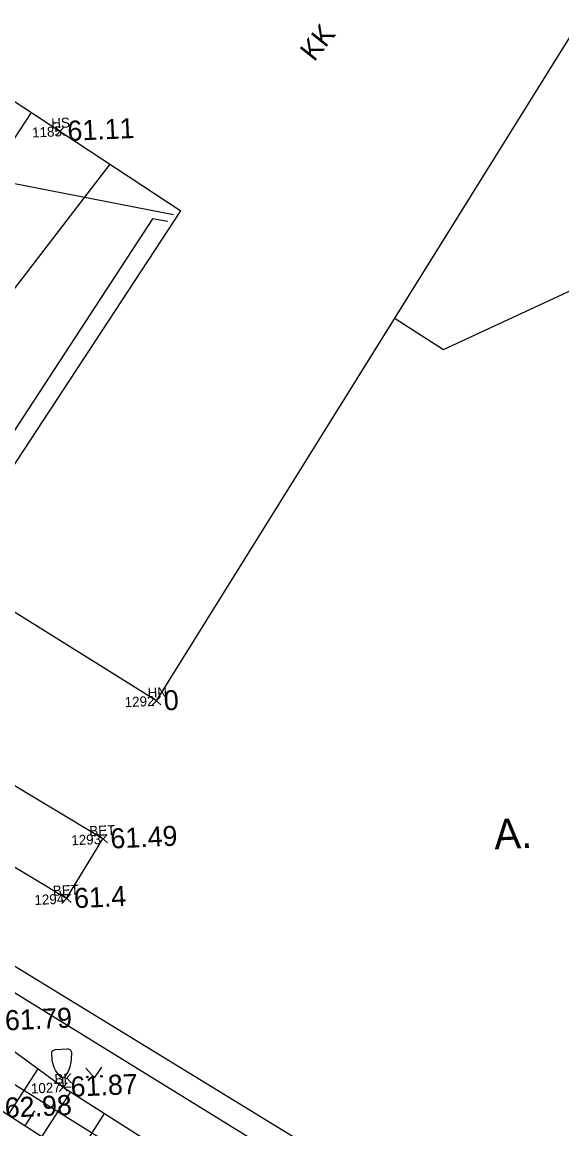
# Model space of a CAD drawing. Extents: x 641745 to 642007, y 6457342 to 6457597.
# Drawn here: x 641841.8 to 641868.8, y 6457399.4 to 6457454.6 of the extents above; entities that cross this region are included whole.
import ezdxf

# ---------------------------------------------------------------- set-up
doc = ezdxf.new("R2010")
doc.units = 0
for name, color, linetype in [('01_HOONED', 7, 'Continuous'), ('02_HOONEDETAILID', 7, 'Continuous'), ('10_PUUD', 7, 'Continuous'), ('14', 7, 'Continuous'), ('15_VEETORU', 7, 'Continuous'), ('16_SOOJATORU', 7, 'Continuous'), ('21_MPKAABEL', 7, 'Continuous'), ('28_AIAD', 7, 'Continuous'), ('40_KRUNDIPIIR', 7, 'Continuous'), ('41_KOLVIKUPIIR', 7, 'Continuous'), ('42_JARSAK', 7, 'Continuous'), ('49_ABIINFO', 7, 'Continuous'), ('54_PUNKTID', 7, 'Continuous'), ('57_TEKSTID', 7, 'Continuous'), ('62_JRKNR', 7, 'Continuous'), ('63_KARVUD', 7, 'Continuous')]:
    doc.layers.add(name, color=color, linetype=linetype)

# ---------------------------------------------------------------- blocks, each defined once
blk = doc.blocks.new('VKITPU')
at = {"layer": '63_KARVUD'}
for p, q in [((-300, 1900), (300, 1900)), ((-100, 500), (100, 500)), ((0, 0), (0, 500)), ((0, 0), (400, 0))]:
    blk.add_line(p, q, dxfattribs=at)
for points in [[(-100, 500), (-258.4, 712.96), (-322.92, 824.71), (-400, 1000), (-461.28, 1225.3), (-484.95, 1381.3), (-500, 1700), (-497.94, 1741.58), (-468.34, 1813.02), (-428.03, 1850.1), (-300, 1900)], [(100, 500), (258.4, 712.96), (322.92, 824.71), (400, 1000), (461.28, 1225.3), (484.95, 1381.3), (500, 1700), (497.94, 1741.58), (468.34, 1813.02), (428.03, 1850.1), (300, 1900)]]:
    blk.add_lwpolyline(points, dxfattribs=at)
blk = doc.blocks.new('VMURU_')
at = {"layer": '63_KARVUD'}
for p, q in [((-403, 505.28), (0, 0)), ((0, 0), (397, 505.28))]:
    blk.add_line(p, q, dxfattribs=at)
for centre, radius in [((-353, 55.28), 42.8), ((347, 55.28), 45.22)]:
    blk.add_circle(centre, radius, dxfattribs=at)

msp = doc.modelspace()

# ---------------------------------------------------------------- linework, layer by layer
at = {"layer": '01_HOONED'}
for p, q in [((641822.345, 6457463.196), (641849.777, 6457445.184)), ((641848.548, 6457420.725), (641869.891, 6457454.969)), ((641838.028, 6457427.29), (641849.777, 6457445.184)), ((641848.548, 6457420.725), (641838.028, 6457427.29))]:
    msp.add_line(p, q, dxfattribs=at)
at = {"layer": '02_HOONEDETAILID'}
for p, q in [((641845.884, 6457413.834), (641833.838, 6457421.051)), ((641844.067, 6457410.857), (641832.022, 6457418.075)), ((641844.067, 6457410.857), (641845.884, 6457413.834))]:
    msp.add_line(p, q, dxfattribs=at)
at = {"layer": '14'}
msp.add_line((641846.225, 6457447.516), (641833.205, 6457430.55), dxfattribs=at)
at = {"layer": '15_VEETORU'}
msp.add_line((641827.881, 6457428.103), (641842.314, 6457450.084), dxfattribs=at)
at = {"layer": '16_SOOJATORU'}
msp.add_lwpolyline([(641904.605, 6457367.322), (641859.321, 6457394.855), (641858.08, 6457393.011), (641855.248, 6457394.747), (641856.379, 6457396.947), (641827.67, 6457414.657), (641828.34, 6457415.698), (641832.824, 6457423.114), (641832.824, 6457423.114)], dxfattribs=at)
at = {"layer": '21_MPKAABEL'}
msp.add_line((641849.404, 6457444.979), (641754.019, 6457463.528), dxfattribs=at)
for points in [[(641860.459, 6457439.811), (641862.882, 6457438.253), (641875.037, 6457443.892), (641879.676, 6457450.384), (641905.061, 6457471.816), (641904.445, 6457472.298)], [(641849.124, 6457444.649), (641848.353, 6457444.785), (641837.775, 6457428.601), (641838.226, 6457428.027)]]:
    msp.add_lwpolyline(points, dxfattribs=at)
at = {"layer": '28_AIAD'}
msp.add_line((641835.892, 6457410.904), (641921.786, 6457358.365), dxfattribs=at)
at = {"layer": '40_KRUNDIPIIR'}
msp.add_lwpolyline([(641902.395, 6457363.466), (641757.522, 6457454.056), (641764.364, 6457465.092), (641767.381, 6457463.206), (641787.55, 6457495.157), (641782.587, 6457498.708), (641820.173, 6457559.244), (641847.517, 6457582.948), (641974.068, 6457478.846)], close=True, dxfattribs=at)
at = {"layer": '42_JARSAK'}
for p, q in [((641841.156, 6457400.049), (641842.645, 6457402.362)), ((641842.838, 6457398.967), (641844.278, 6457401.205)), ((641841.997, 6457399.508), (641842.483, 6457400.263)), ((641844.52, 6457397.885), (641845.965, 6457400.131))]:
    msp.add_line(p, q, dxfattribs=at)
for points in [[(641826.737, 6457413.982), (641843.898, 6457401.447), (641853.509, 6457395.329), (641863.343, 6457389.598), (641872.916, 6457383.712), (641882.853, 6457377.5), (641887.612, 6457375.298), (641892.527, 6457372.041), (641897.077, 6457369.199), (641901.853, 6457366.321), (641903.453, 6457364.432)], [(641827.084, 6457412.748), (641827.583, 6457410.971), (641827.753, 6457409.526), (641840.611, 6457400.401), (641850.812, 6457393.835), (641870.72, 6457381.656), (641874.068, 6457378.48), (641879.86, 6457376.245), (641895.418, 6457365.89), (641901.547, 6457364.18), (641903.453, 6457364.432)]]:
    msp.add_lwpolyline(points, dxfattribs=at)
at = {"layer": '54_PUNKTID'}
for p, q in [((641843.516, 6457449.352), (641843.959, 6457448.947)), ((641843.535, 6457448.928), (641843.94, 6457449.371)), ((641848.326, 6457420.927), (641848.769, 6457420.522)), ((641848.345, 6457420.503), (641848.75, 6457420.946)), ((641845.662, 6457414.036), (641846.105, 6457413.631)), ((641845.681, 6457413.612), (641846.086, 6457414.055)), ((641843.846, 6457411.059), (641844.289, 6457410.655)), ((641843.865, 6457410.636), (641844.27, 6457411.078)), ((641843.676, 6457401.649), (641844.119, 6457401.245)), ((641843.695, 6457401.226), (641844.1, 6457401.668))]:
    msp.add_line(p, q, dxfattribs=at)

# ---------------------------------------------------------------- block references
at = {"layer": '10_PUUD', "xscale": 0.000999898960798439, "yscale": 0.0009998989607984392, "rotation": 2.563753322136709}
msp.add_blockref('VKITPU', (641843.898, 6457401.447), dxfattribs=at)
at = {"layer": '41_KOLVIKUPIIR', "xscale": 0.000999898960798439, "yscale": 0.0009998989607984392, "rotation": 2.563753322136709}
msp.add_blockref('VMURU_', (641845.46, 6457401.914), dxfattribs=at)

# ---------------------------------------------------------------- texts
at = {"layer": '49_ABIINFO'}
for s, p in [('HS', (641843.314, 6457449.297)), ('HN', (641848.124, 6457420.872)), ('BET', (641845.21, 6457413.971)), ('BET', (641843.394, 6457410.994)), ('BK', (641843.474, 6457401.595))]:
    msp.add_text(s, height=0.4999, rotation=2.5638, dxfattribs=at).set_placement(p)
at = {"layer": '57_TEKSTID'}
for s, height, rotation, p in [('KK', 0.9999, 51.3076, (641856.421, 6457452.585)), ('A.', 1.4998, 2.5638, (641865.433, 6457413.312))]:
    msp.add_text(s, height=height, rotation=rotation, dxfattribs=at).set_placement(p)
at = {"layer": '62_JRKNR'}
for s, p in [('1185', (641842.357, 6457448.837)), ('1292', (641846.978, 6457420.404)), ('1293', (641844.314, 6457413.513)), ('1294', (641842.474, 6457410.535)), ('1027', (641842.297, 6457401.125))]:
    msp.add_text(s, height=0.4999, rotation=2.5638, dxfattribs=at).set_placement(p)
at = {"layer": '63_KARVUD'}
for s, p in [(' 61.11', (641843.76, 6457448.65)), (' 0', (641848.57, 6457420.225)), (' 61.49', (641845.906, 6457413.334)), (' 61.4', (641844.09, 6457410.357)), (' 61.79', (641840.642, 6457404.258)), (' 61.87', (641843.92, 6457400.948)), (' 62.98', (641840.633, 6457399.901))]:
    msp.add_text(s, height=0.9999, rotation=2.5638, dxfattribs=at).set_placement(p)

doc.saveas('drawing.dxf')
